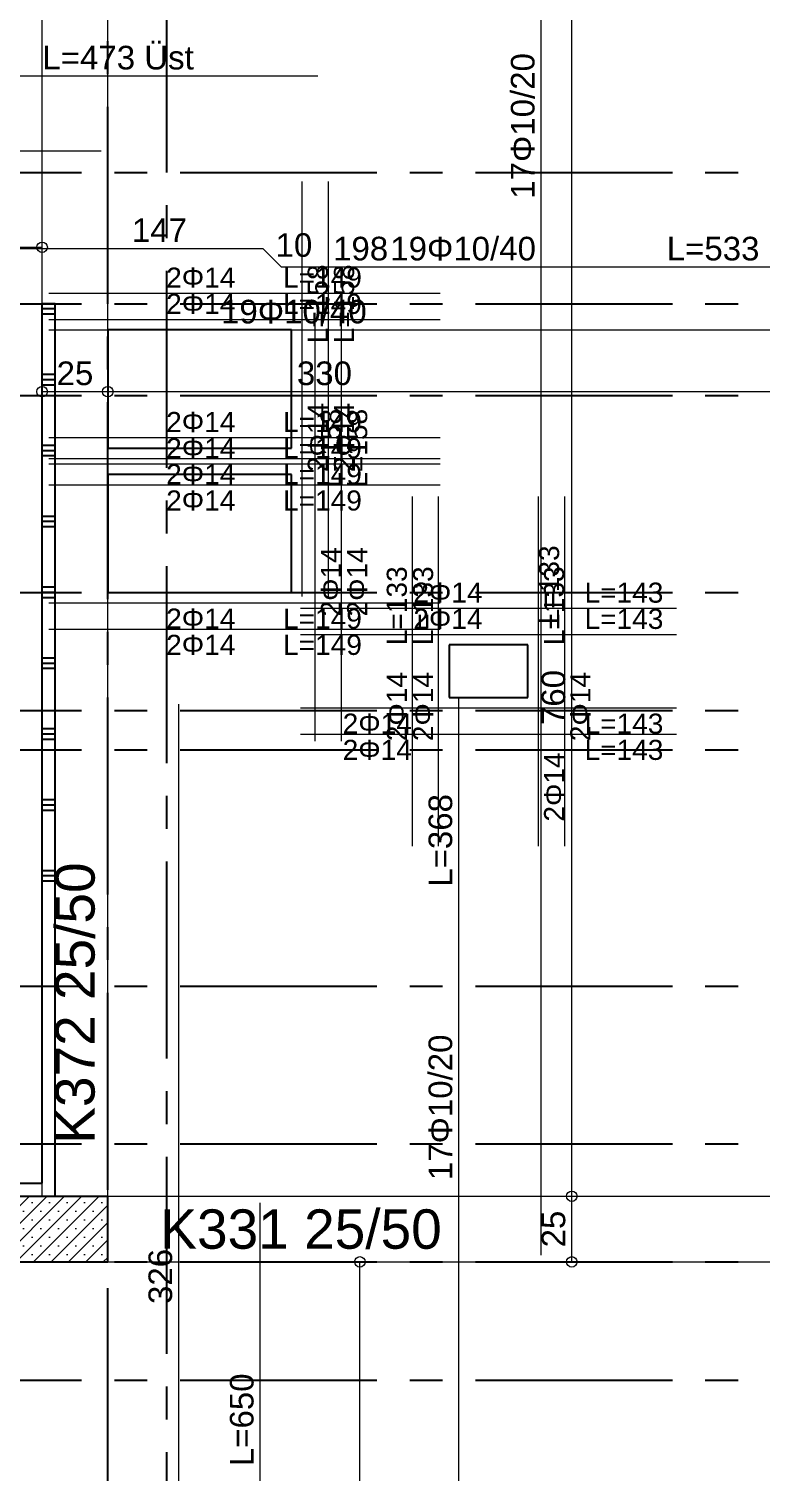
# Model space of a CAD drawing. Header units: millimetres. Extents: x 2232 to 85269, y -3593 to 5869.
# Drawn here: x 63125 to 63403, y 3623 to 4173 of the extents above; entities that cross this region are included whole.
import ezdxf

# ---------------------------------------------------------------- set-up
doc = ezdxf.new("R2010")
doc.units = ezdxf.units.MM
for name, pattern in [('CENTER2', [112.5, 75, -12.5, 12.5, -12.5]), ('DASHDOT2', [12.7, 6.35, -3.175, 0, -3.175]), ('HIDDEN2', [18.75, 12.5, -6.25])]:
    doc.linetypes.add(name, pattern=pattern)
doc.layers.add('aks', color=251, linetype='DASHDOT2', lineweight=35)
for name, color, linetype in [('Donatı Topl. Uzun. Yazısı', 7, 'Continuous'), ('Donatı Uz. Yazısı', 7, 'Continuous'), ('Donatı Yazısı', 7, 'Continuous'), ('Donatı Çizgisi', 7, 'Continuous'), ('Döşeme Boşluğu', 7, 'Continuous'), ('Kiriş', 7, 'Continuous'), ('Merdiven', 7, 'Continuous'), ('Panel', 7, 'Continuous'), ('Standart', 7, 'Continuous'), ('Statik Döşeme Kenarı', 7, 'Continuous'), ('Ölçülendirme', 7, 'Continuous')]:
    doc.layers.add(name, color=color, linetype=linetype)
doc.styles.add('arial_1_18', font='arial.ttf', dxfattribs={"height": 0.2})

# ---------------------------------------------------------------- blocks, each defined once
blk = doc.blocks.new('IDE612Entity5160')
at = {"layer": 'Standart', "color": 159, "linetype": 'CENTER2', "lineweight": -3}
blk.add_lwpolyline([(2132.5, 50), (2132.5, 2280)], dxfattribs=at)
blk = doc.blocks.new('IDE612Entity5222')
at = {"layer": 'aks', "color": 251, "linetype": 'CENTER2', "lineweight": -3}
blk.add_lwpolyline([(2110, 0), (2110, 2330)], dxfattribs=at)
blk = doc.blocks.new('IDE612Entity5278')
at = {"layer": 'aks', "color": 251, "linetype": 'CENTER2', "lineweight": -3}
blk.add_lwpolyline([(0, 1090), (3260, 1090)], dxfattribs=at)
blk = doc.blocks.new('IDE612Entity5285')
at = {"layer": 'aks', "color": 251, "linetype": 'CENTER2', "lineweight": -3}
blk.add_lwpolyline([(0, 865), (3260, 865)], dxfattribs=at)
blk = doc.blocks.new('IDE612Entity5292')
at = {"layer": 'aks', "color": 251, "linetype": 'CENTER2', "lineweight": -3}
blk.add_lwpolyline([(0, 715), (3260, 715)], dxfattribs=at)
blk = doc.blocks.new('IDE612Entity5299')
at = {"layer": 'aks', "color": 251, "linetype": 'CENTER2', "lineweight": -3}
blk.add_lwpolyline([(0, 970), (3260, 970)], dxfattribs=at)
blk = doc.blocks.new('IDE612Entity5306')
at = {"layer": 'aks', "color": 251, "linetype": 'CENTER2', "lineweight": -3}
blk.add_lwpolyline([(0, 1125), (3260, 1125)], dxfattribs=at)
blk = doc.blocks.new('IDE612Entity5313')
at = {"layer": 'aks', "color": 251, "linetype": 'CENTER2', "lineweight": -3}
blk.add_lwpolyline([(0, 1015), (3260, 1015)], dxfattribs=at)
blk = doc.blocks.new('IDE612Entity5320')
at = {"layer": 'aks', "color": 251, "linetype": 'CENTER2', "lineweight": -3}
blk.add_lwpolyline([(0, 760), (3260, 760)], dxfattribs=at)
blk = doc.blocks.new('IDE612Entity5341')
at = {"layer": 'aks', "color": 251, "linetype": 'CENTER2', "lineweight": -3}
blk.add_lwpolyline([(0, 955), (3260, 955)], dxfattribs=at)
blk = doc.blocks.new('IDE612Entity5348')
at = {"layer": 'aks', "color": 251, "linetype": 'CENTER2', "lineweight": -3}
blk.add_lwpolyline([(0, 805), (3260, 805)], dxfattribs=at)
blk = doc.blocks.new('IDE612Entity5557')
at = {"layer": 'Panel', "linetype": 'Continuous', "lineweight": 5}
h = blk.add_hatch(dxfattribs=at)
h.set_pattern_fill('SACNCR', color=163, scale=50, style=0)
h.set_pattern_definition([(45, (0, 0), (-3.314563, 3.314563), []), (45, (3.3146, 0), (-3.314563, 3.314563), [0, -4.6875])])
h.paths.add_polyline_path([(1800, 785), (2110, 785), (2110, 760), (1800, 760)])
blk = doc.blocks.new('IDE612Entity5559')
at = {"layer": 'Panel', "color": 164, "linetype": 'Continuous', "lineweight": -3}
blk.add_lwpolyline([(1800, 760), (2110, 760)], dxfattribs=at)
blk = doc.blocks.new('IDE612Entity5560')
at = {"layer": 'Panel', "color": 164, "linetype": 'Continuous', "lineweight": -3}
blk.add_lwpolyline([(2110, 760), (2110, 785)], dxfattribs=at)
blk = doc.blocks.new('IDE612Entity5561')
at = {"layer": 'Panel', "color": 164, "linetype": 'Continuous', "lineweight": -3}
blk.add_lwpolyline([(1800, 785), (2110, 785)], dxfattribs=at)
blk = doc.blocks.new('IDE612Entity5565')
at = {"layer": 'aks', "color": 251, "linetype": 'CENTER2', "lineweight": -3}
blk.add_lwpolyline([(0, 1175), (3260, 1175)], dxfattribs=at)
blk = doc.blocks.new('IDE612Entity5844')
at = {"layer": 'Statik Döşeme Kenarı', "color": 1, "linetype": 'Continuous', "lineweight": 5}
blk.add_lwpolyline([(1825, 1125), (2085, 1125)], dxfattribs=at)
blk = doc.blocks.new('IDE612Entity6005')
at = {"layer": 'Döşeme Boşluğu', "color": 8, "linetype": 'Continuous', "lineweight": -3}
blk.add_lwpolyline([(2110, 1070), (2180, 1070)], dxfattribs=at)
blk = doc.blocks.new('IDE612Entity6006')
at = {"layer": 'Döşeme Boşluğu', "color": 8, "linetype": 'Continuous', "lineweight": -3}
blk.add_lwpolyline([(2180, 1070), (2180, 1115)], dxfattribs=at)
blk = doc.blocks.new('IDE612Entity6007')
at = {"layer": 'Döşeme Boşluğu', "color": 8, "linetype": 'Continuous', "lineweight": -3}
blk.add_lwpolyline([(2180, 1115), (2110, 1115)], dxfattribs=at)
blk = doc.blocks.new('IDE612Entity6008')
at = {"layer": 'Döşeme Boşluğu', "color": 8, "linetype": 'Continuous', "lineweight": -3}
blk.add_lwpolyline([(2110, 1115), (2110, 1070)], dxfattribs=at)
blk = doc.blocks.new('IDE612Entity6009')
at = {"layer": 'Donatı Çizgisi', "color": 5, "linetype": 'Continuous', "lineweight": 5}
blk.add_lwpolyline([(2087.5, 1119), (2236.59, 1119)], dxfattribs=at)
at = {"layer": 'Donatı Topl. Uzun. Yazısı', "color": 1, "linetype": 'Continuous', "lineweight": 5, "style": 'arial_1_18'}
blk.add_text('L=149', height=7.65, dxfattribs=at).set_placement((2176.76, 1121.12))
at = {"layer": 'Donatı Yazısı', "color": 5, "linetype": 'Continuous', "lineweight": 5, "style": 'arial_1_18'}
blk.add_text('2Φ14', height=7.65, dxfattribs=at).set_placement((2132.23, 1121.12))
blk = doc.blocks.new('IDE612Entity6010')
at = {"layer": 'Donatı Çizgisi', "color": 5, "linetype": 'Continuous', "lineweight": 5}
blk.add_lwpolyline([(2087.5, 1129), (2236.59, 1129)], dxfattribs=at)
at = {"layer": 'Donatı Topl. Uzun. Yazısı', "color": 1, "linetype": 'Continuous', "lineweight": 5, "style": 'arial_1_18'}
blk.add_text('L=149', height=7.65, dxfattribs=at).set_placement((2176.76, 1131.12))
at = {"layer": 'Donatı Yazısı', "color": 5, "linetype": 'Continuous', "lineweight": 5, "style": 'arial_1_18'}
blk.add_text('2Φ14', height=7.65, dxfattribs=at).set_placement((2132.23, 1131.12))
blk = doc.blocks.new('IDE612Entity6011')
at = {"layer": 'Donatı Çizgisi', "color": 5, "linetype": 'Continuous', "lineweight": 5}
blk.add_lwpolyline([(2184, 1013.41), (2184, 1171.59)], dxfattribs=at)
at = {"layer": 'Donatı Topl. Uzun. Yazısı', "color": 1, "linetype": 'Continuous', "lineweight": 5, "style": 'arial_1_18'}
blk.add_text('L=158', height=7.65, rotation=90, dxfattribs=at).set_placement((2193.78, 1109.94))
at = {"layer": 'Donatı Yazısı', "color": 5, "linetype": 'Continuous', "lineweight": 5, "style": 'arial_1_18'}
blk.add_text('2Φ14', height=7.65, rotation=90, dxfattribs=at).set_placement((2193.78, 1060.86))
blk = doc.blocks.new('IDE612Entity6012')
at = {"layer": 'Donatı Çizgisi', "color": 5, "linetype": 'Continuous', "lineweight": 5}
blk.add_lwpolyline([(2194, 1013.41), (2194, 1171.59)], dxfattribs=at)
at = {"layer": 'Donatı Topl. Uzun. Yazısı', "color": 1, "linetype": 'Continuous', "lineweight": 5, "style": 'arial_1_18'}
blk.add_text('L=158', height=7.65, rotation=90, dxfattribs=at).set_placement((2203.78, 1109.94))
at = {"layer": 'Donatı Yazısı', "color": 5, "linetype": 'Continuous', "lineweight": 5, "style": 'arial_1_18'}
blk.add_text('2Φ14', height=7.65, rotation=90, dxfattribs=at).set_placement((2203.78, 1060.86))
blk = doc.blocks.new('IDE612Entity6013')
at = {"layer": 'Donatı Çizgisi', "color": 5, "linetype": 'Continuous', "lineweight": 5}
blk.add_lwpolyline([(2087.5, 1066), (2236.59, 1066)], dxfattribs=at)
at = {"layer": 'Donatı Topl. Uzun. Yazısı', "color": 1, "linetype": 'Continuous', "lineweight": 5, "style": 'arial_1_18'}
blk.add_text('L=149', height=7.65, dxfattribs=at).set_placement((2176.76, 1056.22))
at = {"layer": 'Donatı Yazısı', "color": 5, "linetype": 'Continuous', "lineweight": 5, "style": 'arial_1_18'}
blk.add_text('2Φ14', height=7.65, dxfattribs=at).set_placement((2132.23, 1056.22))
blk = doc.blocks.new('IDE612Entity6014')
at = {"layer": 'Donatı Çizgisi', "color": 5, "linetype": 'Continuous', "lineweight": 5}
blk.add_lwpolyline([(2087.5, 1056), (2236.59, 1056)], dxfattribs=at)
at = {"layer": 'Donatı Topl. Uzun. Yazısı', "color": 1, "linetype": 'Continuous', "lineweight": 5, "style": 'arial_1_18'}
blk.add_text('L=149', height=7.65, dxfattribs=at).set_placement((2176.76, 1046.22))
at = {"layer": 'Donatı Yazısı', "color": 5, "linetype": 'Continuous', "lineweight": 5, "style": 'arial_1_18'}
blk.add_text('2Φ14', height=7.65, dxfattribs=at).set_placement((2132.23, 1046.22))
blk = doc.blocks.new('IDE612Entity6015')
at = {"layer": 'Döşeme Boşluğu', "color": 8, "linetype": 'Continuous', "lineweight": -3}
blk.add_lwpolyline([(2110, 1015), (2180, 1015)], dxfattribs=at)
blk = doc.blocks.new('IDE612Entity6016')
at = {"layer": 'Döşeme Boşluğu', "color": 8, "linetype": 'Continuous', "lineweight": -3}
blk.add_lwpolyline([(2180, 1015), (2180, 1060)], dxfattribs=at)
blk = doc.blocks.new('IDE612Entity6017')
at = {"layer": 'Döşeme Boşluğu', "color": 8, "linetype": 'Continuous', "lineweight": -3}
blk.add_lwpolyline([(2180, 1060), (2110, 1060)], dxfattribs=at)
blk = doc.blocks.new('IDE612Entity6018')
at = {"layer": 'Döşeme Boşluğu', "color": 8, "linetype": 'Continuous', "lineweight": -3}
blk.add_lwpolyline([(2110, 1060), (2110, 1015)], dxfattribs=at)
blk = doc.blocks.new('IDE612Entity6019')
at = {"layer": 'Donatı Çizgisi', "color": 5, "linetype": 'Continuous', "lineweight": 5}
blk.add_lwpolyline([(2087.5, 1064), (2236.59, 1064)], dxfattribs=at)
at = {"layer": 'Donatı Topl. Uzun. Yazısı', "color": 1, "linetype": 'Continuous', "lineweight": 5, "style": 'arial_1_18'}
blk.add_text('L=149', height=7.65, dxfattribs=at).set_placement((2176.76, 1066.12))
at = {"layer": 'Donatı Yazısı', "color": 5, "linetype": 'Continuous', "lineweight": 5, "style": 'arial_1_18'}
blk.add_text('2Φ14', height=7.65, dxfattribs=at).set_placement((2132.23, 1066.12))
blk = doc.blocks.new('IDE612Entity6020')
at = {"layer": 'Donatı Çizgisi', "color": 5, "linetype": 'Continuous', "lineweight": 5}
blk.add_lwpolyline([(2087.5, 1074), (2236.59, 1074)], dxfattribs=at)
at = {"layer": 'Donatı Topl. Uzun. Yazısı', "color": 1, "linetype": 'Continuous', "lineweight": 5, "style": 'arial_1_18'}
blk.add_text('L=149', height=7.65, dxfattribs=at).set_placement((2176.76, 1076.12))
at = {"layer": 'Donatı Yazısı', "color": 5, "linetype": 'Continuous', "lineweight": 5, "style": 'arial_1_18'}
blk.add_text('2Φ14', height=7.65, dxfattribs=at).set_placement((2132.23, 1076.12))
blk = doc.blocks.new('IDE612Entity6021')
at = {"layer": 'Donatı Çizgisi', "color": 5, "linetype": 'Continuous', "lineweight": 5}
blk.add_lwpolyline([(2189, 958.41), (2189, 1116.59)], dxfattribs=at)
at = {"layer": 'Donatı Topl. Uzun. Yazısı', "color": 1, "linetype": 'Continuous', "lineweight": 5, "style": 'arial_1_18'}
blk.add_text('L=158', height=7.65, rotation=90, dxfattribs=at).set_placement((2198.78, 1054.94))
at = {"layer": 'Donatı Yazısı', "color": 5, "linetype": 'Continuous', "lineweight": 5, "style": 'arial_1_18'}
blk.add_text('2Φ14', height=7.65, rotation=90, dxfattribs=at).set_placement((2198.78, 1005.86))
blk = doc.blocks.new('IDE612Entity6022')
at = {"layer": 'Donatı Çizgisi', "color": 5, "linetype": 'Continuous', "lineweight": 5}
blk.add_lwpolyline([(2199, 958.41), (2199, 1116.59)], dxfattribs=at)
at = {"layer": 'Donatı Topl. Uzun. Yazısı', "color": 1, "linetype": 'Continuous', "lineweight": 5, "style": 'arial_1_18'}
blk.add_text('L=158', height=7.65, rotation=90, dxfattribs=at).set_placement((2208.78, 1054.94))
at = {"layer": 'Donatı Yazısı', "color": 5, "linetype": 'Continuous', "lineweight": 5, "style": 'arial_1_18'}
blk.add_text('2Φ14', height=7.65, rotation=90, dxfattribs=at).set_placement((2208.78, 1005.86))
blk = doc.blocks.new('IDE612Entity6023')
at = {"layer": 'Donatı Çizgisi', "color": 5, "linetype": 'Continuous', "lineweight": 5}
blk.add_lwpolyline([(2087.5, 1011), (2236.59, 1011)], dxfattribs=at)
at = {"layer": 'Donatı Topl. Uzun. Yazısı', "color": 1, "linetype": 'Continuous', "lineweight": 5, "style": 'arial_1_18'}
blk.add_text('L=149', height=7.65, dxfattribs=at).set_placement((2176.76, 1001.22))
at = {"layer": 'Donatı Yazısı', "color": 5, "linetype": 'Continuous', "lineweight": 5, "style": 'arial_1_18'}
blk.add_text('2Φ14', height=7.65, dxfattribs=at).set_placement((2132.23, 1001.22))
blk = doc.blocks.new('IDE612Entity6024')
at = {"layer": 'Donatı Çizgisi', "color": 5, "linetype": 'Continuous', "lineweight": 5}
blk.add_lwpolyline([(2087.5, 1001), (2236.59, 1001)], dxfattribs=at)
at = {"layer": 'Donatı Topl. Uzun. Yazısı', "color": 1, "linetype": 'Continuous', "lineweight": 5, "style": 'arial_1_18'}
blk.add_text('L=149', height=7.65, dxfattribs=at).set_placement((2176.76, 991.22))
at = {"layer": 'Donatı Yazısı', "color": 5, "linetype": 'Continuous', "lineweight": 5, "style": 'arial_1_18'}
blk.add_text('2Φ14', height=7.65, dxfattribs=at).set_placement((2132.23, 991.22))
blk = doc.blocks.new('IDE612Entity6025')
at = {"layer": 'Döşeme Boşluğu', "color": 8, "linetype": 'Continuous', "lineweight": -3}
blk.add_lwpolyline([(2270, 975), (2270, 995)], dxfattribs=at)
blk = doc.blocks.new('IDE612Entity6026')
at = {"layer": 'Döşeme Boşluğu', "color": 8, "linetype": 'Continuous', "lineweight": -3}
blk.add_lwpolyline([(2270, 995), (2240, 995)], dxfattribs=at)
blk = doc.blocks.new('IDE612Entity6027')
at = {"layer": 'Döşeme Boşluğu', "color": 8, "linetype": 'Continuous', "lineweight": -3}
blk.add_lwpolyline([(2240, 995), (2240, 975)], dxfattribs=at)
blk = doc.blocks.new('IDE612Entity6028')
at = {"layer": 'Döşeme Boşluğu', "color": 8, "linetype": 'Continuous', "lineweight": -3}
blk.add_lwpolyline([(2240, 975), (2270, 975)], dxfattribs=at)
blk = doc.blocks.new('IDE612Entity6029')
at = {"layer": 'Donatı Çizgisi', "color": 5, "linetype": 'Continuous', "lineweight": 5}
blk.add_lwpolyline([(2236, 918.41), (2236, 1051.59)], dxfattribs=at)
at = {"layer": 'Donatı Topl. Uzun. Yazısı', "color": 1, "linetype": 'Continuous', "lineweight": 5, "style": 'arial_1_18'}
blk.add_text('L=133', height=7.65, rotation=90, dxfattribs=at).set_placement((2233.88, 994.94))
at = {"layer": 'Donatı Yazısı', "color": 5, "linetype": 'Continuous', "lineweight": 5, "style": 'arial_1_18'}
blk.add_text('2Φ14', height=7.65, rotation=90, dxfattribs=at).set_placement((2233.88, 958.36))
blk = doc.blocks.new('IDE612Entity6030')
at = {"layer": 'Donatı Çizgisi', "color": 5, "linetype": 'Continuous', "lineweight": 5}
blk.add_lwpolyline([(2226, 918.41), (2226, 1051.59)], dxfattribs=at)
at = {"layer": 'Donatı Topl. Uzun. Yazısı', "color": 1, "linetype": 'Continuous', "lineweight": 5, "style": 'arial_1_18'}
blk.add_text('L=133', height=7.65, rotation=90, dxfattribs=at).set_placement((2223.88, 994.94))
at = {"layer": 'Donatı Yazısı', "color": 5, "linetype": 'Continuous', "lineweight": 5, "style": 'arial_1_18'}
blk.add_text('2Φ14', height=7.65, rotation=90, dxfattribs=at).set_placement((2223.88, 958.36))
blk = doc.blocks.new('IDE612Entity6031')
at = {"layer": 'Donatı Çizgisi', "color": 5, "linetype": 'Continuous', "lineweight": 5}
blk.add_lwpolyline([(2183.41, 999), (2326.59, 999)], dxfattribs=at)
at = {"layer": 'Donatı Topl. Uzun. Yazısı', "color": 1, "linetype": 'Continuous', "lineweight": 5, "style": 'arial_1_18'}
blk.add_text('L=143', height=7.65, dxfattribs=at).set_placement((2291.56, 1001.12))
at = {"layer": 'Donatı Yazısı', "color": 5, "linetype": 'Continuous', "lineweight": 5, "style": 'arial_1_18'}
blk.add_text('2Φ14', height=7.65, dxfattribs=at).set_placement((2226.36, 1001.12))
blk = doc.blocks.new('IDE612Entity6032')
at = {"layer": 'Donatı Çizgisi', "color": 5, "linetype": 'Continuous', "lineweight": 5}
blk.add_lwpolyline([(2183.41, 1009), (2326.59, 1009)], dxfattribs=at)
at = {"layer": 'Donatı Topl. Uzun. Yazısı', "color": 1, "linetype": 'Continuous', "lineweight": 5, "style": 'arial_1_18'}
blk.add_text('L=143', height=7.65, dxfattribs=at).set_placement((2291.56, 1011.12))
at = {"layer": 'Donatı Yazısı', "color": 5, "linetype": 'Continuous', "lineweight": 5, "style": 'arial_1_18'}
blk.add_text('2Φ14', height=7.65, dxfattribs=at).set_placement((2226.36, 1011.12))
blk = doc.blocks.new('IDE612Entity6033')
at = {"layer": 'Donatı Çizgisi', "color": 5, "linetype": 'Continuous', "lineweight": 5}
blk.add_lwpolyline([(2274, 918.41), (2274, 1051.59)], dxfattribs=at)
at = {"layer": 'Donatı Topl. Uzun. Yazısı', "color": 1, "linetype": 'Continuous', "lineweight": 5, "style": 'arial_1_18'}
blk.add_text('L=133', height=7.65, rotation=90, dxfattribs=at).set_placement((2283.77, 994.94))
at = {"layer": 'Donatı Yazısı', "color": 5, "linetype": 'Continuous', "lineweight": 5, "style": 'arial_1_18'}
blk.add_text('2Φ14', height=7.65, rotation=90, dxfattribs=at).set_placement((2283.77, 927.73))
blk = doc.blocks.new('IDE612Entity6034')
at = {"layer": 'Donatı Çizgisi', "color": 5, "linetype": 'Continuous', "lineweight": 5}
blk.add_lwpolyline([(2284, 918.41), (2284, 1051.59)], dxfattribs=at)
at = {"layer": 'Donatı Topl. Uzun. Yazısı', "color": 1, "linetype": 'Continuous', "lineweight": 5, "style": 'arial_1_18'}
blk.add_text('L=133', height=7.65, rotation=90, dxfattribs=at).set_placement((2281.87, 1002.93))
at = {"layer": 'Donatı Yazısı', "color": 5, "linetype": 'Continuous', "lineweight": 5, "style": 'arial_1_18'}
blk.add_text('2Φ14', height=7.65, rotation=90, dxfattribs=at).set_placement((2293.77, 958.36))
blk = doc.blocks.new('IDE612Entity6035')
at = {"layer": 'Donatı Çizgisi', "color": 5, "linetype": 'Continuous', "lineweight": 5}
blk.add_lwpolyline([(2183.41, 971), (2326.59, 971)], dxfattribs=at)
at = {"layer": 'Donatı Topl. Uzun. Yazısı', "color": 1, "linetype": 'Continuous', "lineweight": 5, "style": 'arial_1_18'}
blk.add_text('L=143', height=7.65, dxfattribs=at).set_placement((2291.56, 961.22))
at = {"layer": 'Donatı Yazısı', "color": 5, "linetype": 'Continuous', "lineweight": 5, "style": 'arial_1_18'}
blk.add_text('2Φ14', height=7.65, dxfattribs=at).set_placement((2199.45, 961.22))
blk = doc.blocks.new('IDE612Entity6036')
at = {"layer": 'Donatı Çizgisi', "color": 5, "linetype": 'Continuous', "lineweight": 5}
blk.add_lwpolyline([(2183.41, 961), (2326.59, 961)], dxfattribs=at)
at = {"layer": 'Donatı Topl. Uzun. Yazısı', "color": 1, "linetype": 'Continuous', "lineweight": 5, "style": 'arial_1_18'}
blk.add_text('L=143', height=7.65, dxfattribs=at).set_placement((2291.56, 951.22))
at = {"layer": 'Donatı Yazısı', "color": 5, "linetype": 'Continuous', "lineweight": 5, "style": 'arial_1_18'}
blk.add_text('2Φ14', height=7.65, dxfattribs=at).set_placement((2199.45, 951.22))
blk = doc.blocks.new('IDE612Entity6046')
at = {"layer": 'Kiriş', "color": 4, "linetype": 'Continuous', "lineweight": 5}
blk.add_lwpolyline([(2110, 760), (2440, 760)], dxfattribs=at)
blk = doc.blocks.new('IDE612Entity6047')
at = {"layer": 'Kiriş', "color": 4, "linetype": 'Continuous', "lineweight": 5}
blk.add_lwpolyline([(2110, 785), (2440, 785)], dxfattribs=at)
blk = doc.blocks.new('IDE612Entity6048')
at = {"layer": 'Kiriş', "color": 159, "linetype": 'Continuous', "lineweight": 5, "style": 'arial_1_18'}
blk.add_text('K331 25/50', height=15, dxfattribs=at).set_placement((2130, 765))
blk = doc.blocks.new('IDE612Entity6049')
at = {"layer": 'Kiriş', "color": 4, "linetype": 'Continuous', "lineweight": 5}
blk.add_lwpolyline([(2110, 785), (2110, 1315)], dxfattribs=at)
blk = doc.blocks.new('IDE612Entity6050')
at = {"layer": 'Kiriş', "color": 4, "linetype": 'Continuous', "lineweight": 5}
blk.add_lwpolyline([(2085, 785), (2085, 1125)], dxfattribs=at)
blk = doc.blocks.new('IDE612Entity6051')
at = {"layer": 'Kiriş', "color": 4, "linetype": 'Continuous', "lineweight": 5}
blk.add_lwpolyline([(2085, 1125), (2085, 1315)], dxfattribs=at)
blk = doc.blocks.new('IDE612Entity6052')
at = {"layer": 'Kiriş', "color": 159, "linetype": 'Continuous', "lineweight": 5, "style": 'arial_1_18'}
blk.add_text('K372 25/50', height=15, rotation=90, dxfattribs=at).set_placement((2105, 805))
blk = doc.blocks.new('IDE612Entity6307')
at = {"layer": 'Merdiven', "color": 171, "linetype": 'Continuous', "lineweight": -3}
blk.add_lwpolyline([(1830, 790), (2085, 790)], dxfattribs=at)
blk = doc.blocks.new('IDE612Entity6310')
at = {"layer": 'Merdiven', "color": 171, "linetype": 'Continuous', "lineweight": -3}
blk.add_lwpolyline([(2085, 790), (2085, 909)], dxfattribs=at)
blk = doc.blocks.new('IDE612Entity6318')
at = {"layer": 'Merdiven', "color": 171, "linetype": 'Continuous', "lineweight": -3}
blk.add_lwpolyline([(2085, 909), (2085, 1125)], dxfattribs=at)
blk = doc.blocks.new('IDE612Entity6319')
at = {"layer": 'Merdiven', "color": 171, "linetype": 'Continuous', "lineweight": -3}
blk.add_lwpolyline([(2075, 1125), (2085, 1125)], dxfattribs=at)
blk = doc.blocks.new('IDE612Entity6400')
at = {"layer": 'Merdiven', "color": 171, "linetype": 'Continuous', "lineweight": -3}
blk.add_lwpolyline([(1820, 785), (2090, 785)], dxfattribs=at)
blk = doc.blocks.new('IDE612Entity6401')
at = {"layer": 'Merdiven', "color": 171, "linetype": 'Continuous', "lineweight": -3}
blk.add_lwpolyline([(2090, 785), (2090, 909)], dxfattribs=at)
blk = doc.blocks.new('IDE612Entity6403')
at = {"layer": 'Merdiven', "color": 171, "linetype": 'Continuous', "lineweight": -3}
blk.add_lwpolyline([(2090, 909), (2085, 909)], dxfattribs=at)
blk = doc.blocks.new('IDE612Entity6408')
at = {"layer": 'Merdiven', "color": 171, "linetype": 'HIDDEN2', "lineweight": -3}
blk.add_lwpolyline([(2090, 909), (2085, 909)], dxfattribs=at)
blk = doc.blocks.new('IDE612Entity6411')
at = {"layer": 'Merdiven', "color": 171, "linetype": 'HIDDEN2', "lineweight": -3}
blk.add_lwpolyline([(2090, 936), (2085, 936)], dxfattribs=at)
blk = doc.blocks.new('IDE612Entity6414')
at = {"layer": 'Merdiven', "color": 171, "linetype": 'HIDDEN2', "lineweight": -3}
blk.add_lwpolyline([(2090, 963), (2085, 963)], dxfattribs=at)
blk = doc.blocks.new('IDE612Entity6417')
at = {"layer": 'Merdiven', "color": 171, "linetype": 'HIDDEN2', "lineweight": -3}
blk.add_lwpolyline([(2090, 990), (2085, 990)], dxfattribs=at)
blk = doc.blocks.new('IDE612Entity6420')
at = {"layer": 'Merdiven', "color": 171, "linetype": 'HIDDEN2', "lineweight": -3}
blk.add_lwpolyline([(2090, 1017), (2085, 1017)], dxfattribs=at)
blk = doc.blocks.new('IDE612Entity6423')
at = {"layer": 'Merdiven', "color": 171, "linetype": 'HIDDEN2', "lineweight": -3}
blk.add_lwpolyline([(2090, 1044), (2085, 1044)], dxfattribs=at)
blk = doc.blocks.new('IDE612Entity6426')
at = {"layer": 'Merdiven', "color": 171, "linetype": 'HIDDEN2', "lineweight": -3}
blk.add_lwpolyline([(2090, 1071), (2085, 1071)], dxfattribs=at)
blk = doc.blocks.new('IDE612Entity6429')
at = {"layer": 'Merdiven', "color": 171, "linetype": 'HIDDEN2', "lineweight": -3}
blk.add_lwpolyline([(2090, 1098), (2085, 1098)], dxfattribs=at)
blk = doc.blocks.new('IDE612Entity6432')
at = {"layer": 'Merdiven', "color": 171, "linetype": 'HIDDEN2', "lineweight": -3}
blk.add_lwpolyline([(2090, 1125), (2085, 1125)], dxfattribs=at)
blk = doc.blocks.new('IDE612Entity6435')
at = {"layer": 'Merdiven', "color": 171, "linetype": 'HIDDEN2', "lineweight": -3}
blk.add_lwpolyline([(2090, 907), (2085, 907)], dxfattribs=at)
blk = doc.blocks.new('IDE612Entity6437')
at = {"layer": 'Merdiven', "color": 171, "linetype": 'HIDDEN2', "lineweight": -3}
blk.add_lwpolyline([(2090, 934), (2085, 934)], dxfattribs=at)
blk = doc.blocks.new('IDE612Entity6439')
at = {"layer": 'Merdiven', "color": 171, "linetype": 'HIDDEN2', "lineweight": -3}
blk.add_lwpolyline([(2090, 961), (2085, 961)], dxfattribs=at)
blk = doc.blocks.new('IDE612Entity6441')
at = {"layer": 'Merdiven', "color": 171, "linetype": 'HIDDEN2', "lineweight": -3}
blk.add_lwpolyline([(2090, 988), (2085, 988)], dxfattribs=at)
blk = doc.blocks.new('IDE612Entity6443')
at = {"layer": 'Merdiven', "color": 171, "linetype": 'HIDDEN2', "lineweight": -3}
blk.add_lwpolyline([(2090, 1015), (2085, 1015)], dxfattribs=at)
blk = doc.blocks.new('IDE612Entity6445')
at = {"layer": 'Merdiven', "color": 171, "linetype": 'HIDDEN2', "lineweight": -3}
blk.add_lwpolyline([(2090, 1042), (2085, 1042)], dxfattribs=at)
blk = doc.blocks.new('IDE612Entity6447')
at = {"layer": 'Merdiven', "color": 171, "linetype": 'HIDDEN2', "lineweight": -3}
blk.add_lwpolyline([(2090, 1069), (2085, 1069)], dxfattribs=at)
blk = doc.blocks.new('IDE612Entity6449')
at = {"layer": 'Merdiven', "color": 171, "linetype": 'HIDDEN2', "lineweight": -3}
blk.add_lwpolyline([(2090, 1096), (2085, 1096)], dxfattribs=at)
blk = doc.blocks.new('IDE612Entity6451')
at = {"layer": 'Merdiven', "color": 171, "linetype": 'HIDDEN2', "lineweight": -3}
blk.add_lwpolyline([(2090, 1123), (2085, 1123)], dxfattribs=at)
blk = doc.blocks.new('IDE612Entity6453')
at = {"layer": 'Merdiven', "color": 171, "linetype": 'Continuous', "lineweight": -3}
blk.add_lwpolyline([(2090, 905), (2085, 905)], dxfattribs=at)
blk = doc.blocks.new('IDE612Entity6455')
at = {"layer": 'Merdiven', "color": 171, "linetype": 'Continuous', "lineweight": -3}
blk.add_lwpolyline([(2090, 932), (2085, 932)], dxfattribs=at)
blk = doc.blocks.new('IDE612Entity6457')
at = {"layer": 'Merdiven', "color": 171, "linetype": 'Continuous', "lineweight": -3}
blk.add_lwpolyline([(2090, 959), (2085, 959)], dxfattribs=at)
blk = doc.blocks.new('IDE612Entity6459')
at = {"layer": 'Merdiven', "color": 171, "linetype": 'Continuous', "lineweight": -3}
blk.add_lwpolyline([(2090, 986), (2085, 986)], dxfattribs=at)
blk = doc.blocks.new('IDE612Entity6461')
at = {"layer": 'Merdiven', "color": 171, "linetype": 'Continuous', "lineweight": -3}
blk.add_lwpolyline([(2090, 1013), (2085, 1013)], dxfattribs=at)
blk = doc.blocks.new('IDE612Entity6463')
at = {"layer": 'Merdiven', "color": 171, "linetype": 'Continuous', "lineweight": -3}
blk.add_lwpolyline([(2090, 1040), (2085, 1040)], dxfattribs=at)
blk = doc.blocks.new('IDE612Entity6465')
at = {"layer": 'Merdiven', "color": 171, "linetype": 'Continuous', "lineweight": -3}
blk.add_lwpolyline([(2090, 1067), (2085, 1067)], dxfattribs=at)
blk = doc.blocks.new('IDE612Entity6467')
at = {"layer": 'Merdiven', "color": 171, "linetype": 'Continuous', "lineweight": -3}
blk.add_lwpolyline([(2090, 1094), (2085, 1094)], dxfattribs=at)
blk = doc.blocks.new('IDE612Entity6469')
at = {"layer": 'Merdiven', "color": 171, "linetype": 'Continuous', "lineweight": -3}
blk.add_lwpolyline([(2090, 1121), (2085, 1121)], dxfattribs=at)
blk = doc.blocks.new('IDE612Entity6471')
at = {"layer": 'Merdiven', "color": 171, "linetype": 'Continuous', "lineweight": -3}
blk.add_lwpolyline([(2090, 909), (2085, 909)], dxfattribs=at)
blk = doc.blocks.new('IDE612Entity6473')
at = {"layer": 'Merdiven', "color": 171, "linetype": 'Continuous', "lineweight": -3}
blk.add_lwpolyline([(2090, 909), (2090, 1125)], dxfattribs=at)
blk = doc.blocks.new('IDE612Entity6474')
at = {"layer": 'Merdiven', "color": 171, "linetype": 'Continuous', "lineweight": -3}
blk.add_lwpolyline([(2090, 1125), (2085, 1125)], dxfattribs=at)
blk = doc.blocks.new('IDE612Entity6497')
at = {"layer": 'Donatı Çizgisi', "color": 5, "linetype": 'Continuous', "lineweight": 5}
for points in [[(2275, 762.5), (2275, 1567.5)], [(1717.5, 1211.75), (2190, 1211.75)], [(1802.5, 1183.25), (2107.5, 1183.25)], [(2022.5, 1146), (2169, 1146)], [(2169, 1146), (2176, 1139)], [(2176, 1139), (2374, 1139)], [(2087.5, 1115), (2462.5, 1115)], [(2243.65, 607.25), (2243.65, 975)], [(2137, 646), (2137, 972.5)], [(2168, 132.5), (2168, 782.5)]]:
    blk.add_lwpolyline(points, dxfattribs=at)
at = {"layer": 'Donatı Topl. Uzun. Yazısı', "color": 1, "linetype": 'Continuous', "lineweight": 5, "style": 'arial_1_18'}
for s, p in [('L=473 Üst', (2085.09, 1214.25)), ('L=533', (2322.85, 1141.5))]:
    blk.add_text(s, height=9, dxfattribs=at).set_placement(p)
for s, p in [('L=368', (2241.15, 902.91)), ('L=650', (2165.5, 682.19))]:
    blk.add_text(s, height=9, rotation=90, dxfattribs=at).set_placement(p)
at = {"layer": 'Donatı Uz. Yazısı', "color": 5, "linetype": 'Continuous', "lineweight": 5, "style": 'arial_1_18'}
for s, p in [('147', (2119.19, 1148.5)), ('10', (2173.9, 1142.87)), ('198', (2195.8, 1141.5))]:
    blk.add_text(s, height=9, dxfattribs=at).set_placement(p)
blk.add_text('326', height=9, rotation=90, dxfattribs=at).set_placement((2134.5, 743.95))
at = {"layer": 'Donatı Yazısı', "color": 5, "linetype": 'Continuous', "lineweight": 5, "style": 'arial_1_18'}
for p in [(2272.5, 1165), (2241.15, 791.13)]:
    blk.add_text('17Φ10/20', height=9, rotation=90, dxfattribs=at).set_placement(p)
for p in [(2217.58, 1141.5), (2153.13, 1117.5)]:
    blk.add_text('19Φ10/40', height=9, dxfattribs=at).set_placement(p)
blk = doc.blocks.new('IDE612Entity6498')
at = {"layer": 'Ölçülendirme', "color": 1, "linetype": 'Continuous', "lineweight": 5}
for points in [[(2286.7, 760), (2286.7, 1545)], [(1800, 1146.5), (2085, 1146.5)], [(2085, 1091.5), (2440, 1091.5)], [(2206, 130), (2206, 760)]]:
    blk.add_lwpolyline(points, dxfattribs=at)
for centre in [(2085, 1146.5), (2085, 1091.5), (2110, 1091.5), (2286.7, 785), (2206, 760), (2286.7, 760)]:
    blk.add_circle(centre, 2, dxfattribs=at)
at = {"layer": 'Ölçülendirme', "color": 1, "linetype": 'Continuous', "lineweight": 5, "style": 'arial_1_18'}
for s, p in [('25', (2090.51, 1094)), ('330', (2182.01, 1094))]:
    blk.add_text(s, height=9, dxfattribs=at).set_placement(p)
for s, p in [('760', (2284.2, 964.51)), ('25', (2284.2, 765.51))]:
    blk.add_text(s, height=9, rotation=90, dxfattribs=at).set_placement(p)

msp = doc.modelspace()

# ---------------------------------------------------------------- block references
at = {"layer": 'aks'}
for name in ['IDE612Entity5222', 'IDE612Entity5565', 'IDE612Entity5306', 'IDE612Entity5278', 'IDE612Entity5313', 'IDE612Entity5299', 'IDE612Entity5341', 'IDE612Entity5285', 'IDE612Entity5348', 'IDE612Entity5320', 'IDE612Entity5292']:
    msp.add_blockref(name, (61044.62, 2942.89), dxfattribs=at)
at = {"layer": 'Döşeme Boşluğu'}
for name in ['IDE612Entity6007', 'IDE612Entity6008', 'IDE612Entity6006', 'IDE612Entity6005', 'IDE612Entity6017', 'IDE612Entity6018', 'IDE612Entity6016', 'IDE612Entity6015', 'IDE612Entity6026', 'IDE612Entity6027', 'IDE612Entity6025', 'IDE612Entity6028']:
    msp.add_blockref(name, (61044.62, 2942.89), dxfattribs=at)
at = {"layer": 'Kiriş'}
for name in ['IDE612Entity6051', 'IDE612Entity6049', 'IDE612Entity6050', 'IDE612Entity6052', 'IDE612Entity6047', 'IDE612Entity6048', 'IDE612Entity6046']:
    msp.add_blockref(name, (61044.62, 2942.89), dxfattribs=at)
at = {"layer": 'Merdiven'}
for name in ['IDE612Entity6319', 'IDE612Entity6318', 'IDE612Entity6432', 'IDE612Entity6474', 'IDE612Entity6451', 'IDE612Entity6469', 'IDE612Entity6473', 'IDE612Entity6429', 'IDE612Entity6449', 'IDE612Entity6467', 'IDE612Entity6426', 'IDE612Entity6447', 'IDE612Entity6465', 'IDE612Entity6423', 'IDE612Entity6445', 'IDE612Entity6463', 'IDE612Entity6420', 'IDE612Entity6443', 'IDE612Entity6461', 'IDE612Entity6417', 'IDE612Entity6441', 'IDE612Entity6459', 'IDE612Entity6414', 'IDE612Entity6439', 'IDE612Entity6457', 'IDE612Entity6411', 'IDE612Entity6437', 'IDE612Entity6455', 'IDE612Entity6310', 'IDE612Entity6403', 'IDE612Entity6408', 'IDE612Entity6471', 'IDE612Entity6435', 'IDE612Entity6401', 'IDE612Entity6453', 'IDE612Entity6400', 'IDE612Entity6307']:
    msp.add_blockref(name, (61044.62, 2942.89), dxfattribs=at)
at = {"layer": 'Panel'}
for name in ['IDE612Entity5557', 'IDE612Entity5561', 'IDE612Entity5560', 'IDE612Entity5559']:
    msp.add_blockref(name, (61044.62, 2942.89), dxfattribs=at)
at = {"layer": 'Standart'}
for name in ['IDE612Entity6497', 'IDE612Entity6498', 'IDE612Entity5160', 'IDE612Entity6011', 'IDE612Entity6012', 'IDE612Entity6010', 'IDE612Entity6009', 'IDE612Entity6021', 'IDE612Entity6022', 'IDE612Entity6020', 'IDE612Entity6019', 'IDE612Entity6013', 'IDE612Entity6014', 'IDE612Entity6030', 'IDE612Entity6029', 'IDE612Entity6033', 'IDE612Entity6034', 'IDE612Entity6032', 'IDE612Entity6023', 'IDE612Entity6031', 'IDE612Entity6024', 'IDE612Entity6035', 'IDE612Entity6036']:
    msp.add_blockref(name, (61044.62, 2942.89), dxfattribs=at)
at = {"layer": 'Statik Döşeme Kenarı'}
msp.add_blockref('IDE612Entity5844', (61044.62, 2942.89), dxfattribs=at)

doc.saveas('drawing.dxf')
